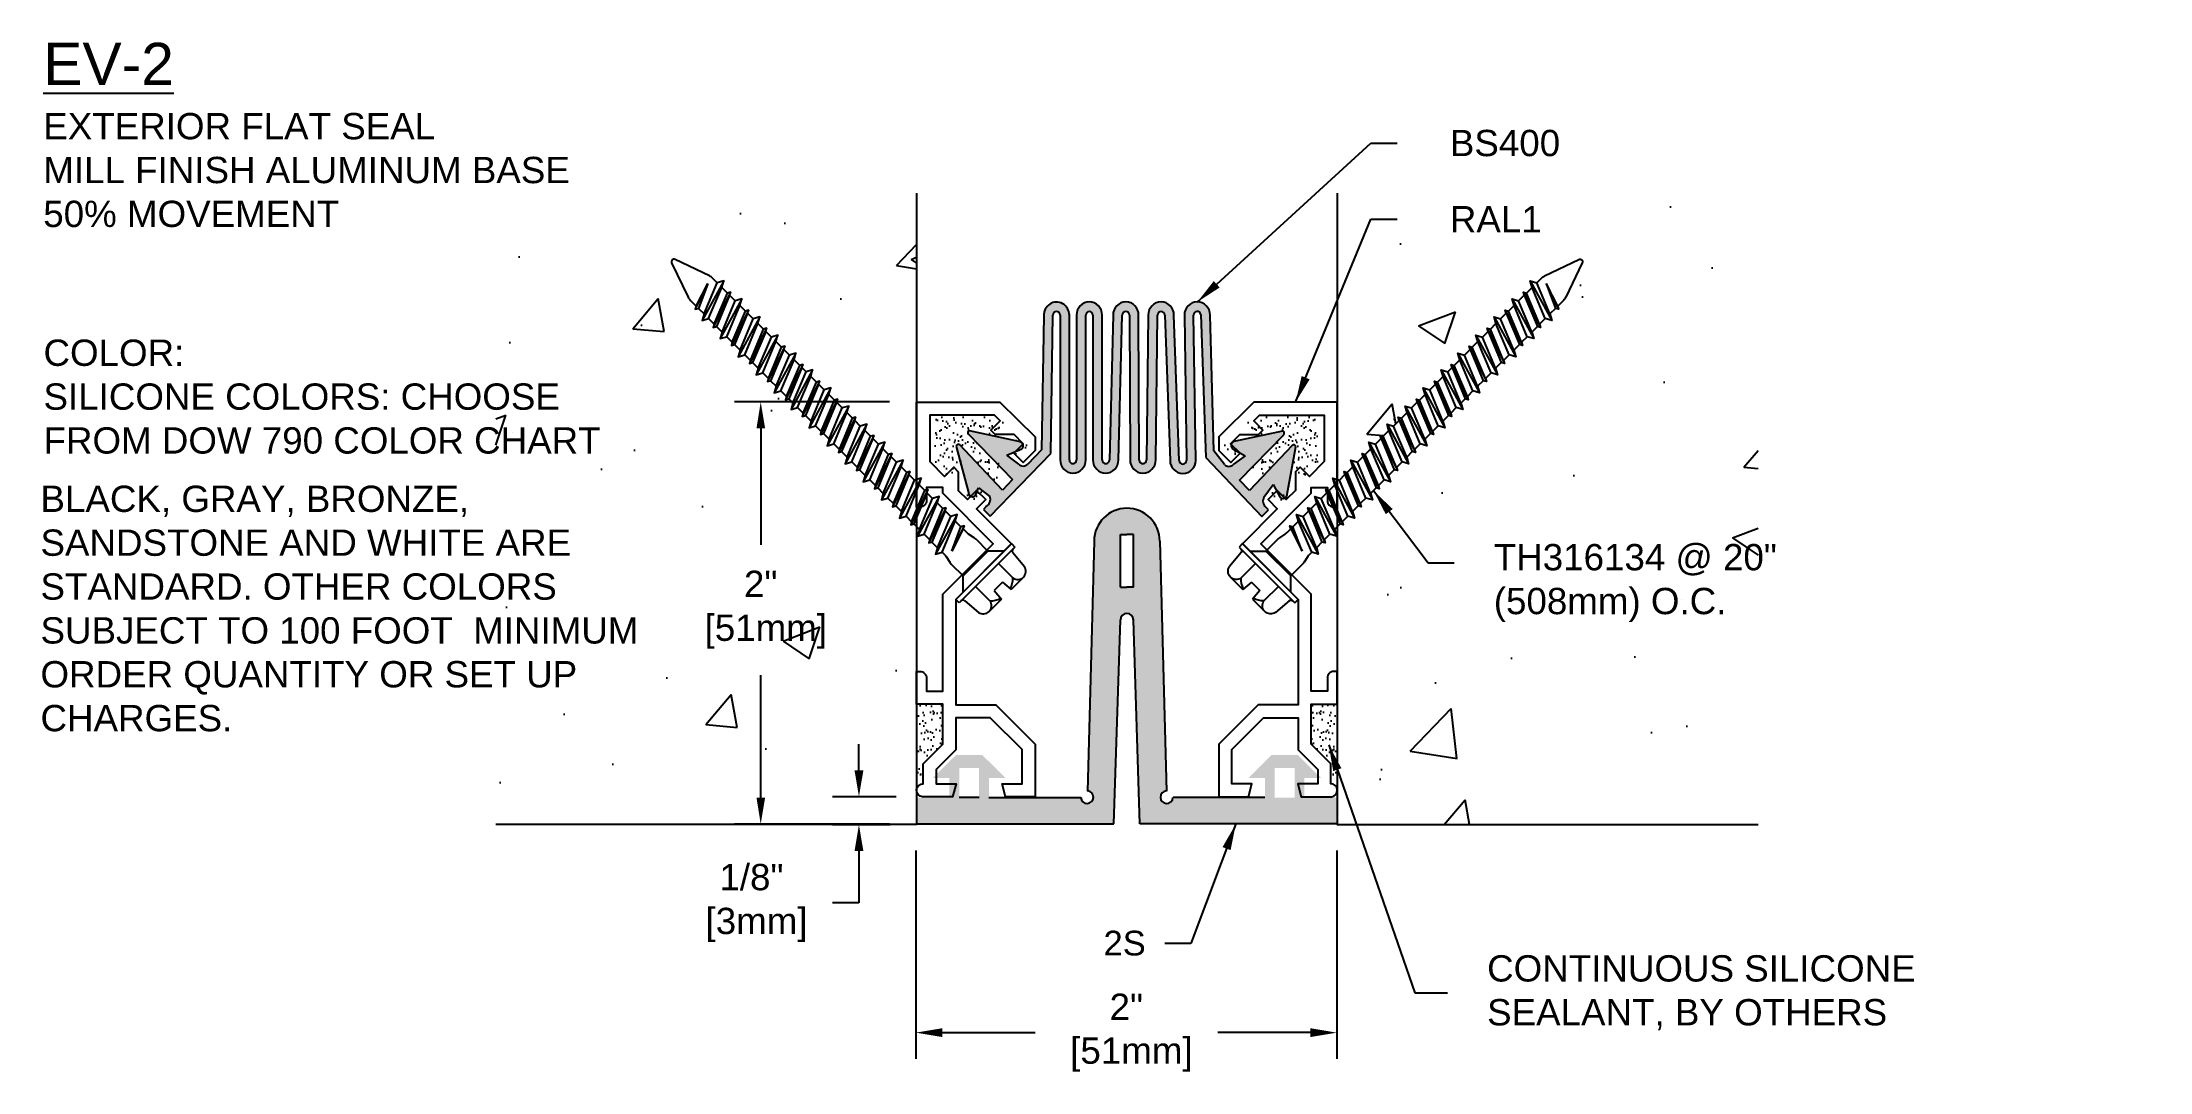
# Model space of a CAD drawing. Header units: inches. Extents: x -1.2 to 8.8, y -1.3 to 3.6.
import ezdxf

# ---------------------------------------------------------------- set-up
doc = ezdxf.new("R2010")
doc.units = ezdxf.units.IN
doc.header["$MEASUREMENT"] = 0
for name, color, linetype in [('Anchors', 4, 'Continuous'), ('Conditions', 1, 'Continuous'), ('Dimensions', 3, 'Continuous'), ('Fillers', 2, 'Continuous'), ('Metals', 7, 'Continuous'), ('TEXT', 2, 'Continuous')]:
    doc.layers.add(name, color=color, linetype=linetype)
doc.styles.add('ARIAL', font='arial.ttf')
doc.styles.get("Standard").update_dxf_attribs({"font": 'arial.ttf'})
doc.dimstyles.new('Arial', dxfattribs={"dimtxt": 0.125, "dimasz": 0.125, "dimexe": 0.125, "dimexo": 0.125, "dimgap": 0.125, "dimtad": 0, "dimtih": 1, "dimtoh": 1, "dimdec": 4, "dimzin": 3, "dimdsep": 46, "dimlunit": 4, "dimtxsty": 'ARIAL', "dimcen": 0.125, "dimadec": 0, "dimazin": 0, "dimtfac": 1, "dimtdec": 4, "dimtofl": 0, "dimtmove": 0, "dimatfit": 3, "dimfxl": 0, "dimfrac": 2, "dimtolj": 1, "dimtzin": 0, "dimarcsym": 0})

# ---------------------------------------------------------------- blocks, each defined once
blk = doc.blocks.new('A$CB0F2')
blk.add_lwpolyline([(0.029, 0.002, -0.958439), (0.032, 0.064), (0.032, 0.158), (0.125, 0.251), (0.125, 0.442), (0.001, 0.442), (0.001, 0.597), (0.017, 0.597, -0.414214), (0.048, 0.566), (0.048, 0.504), (0.125, 0.504), (0.125, 0.965), (0.364, 1.204), (0.125, 1.444), (0.125, 1.471), (0.048, 1.471), (0.048, 1.409, -0.414214), (0.017, 1.378), (0.001, 1.378), (0.001, 1.877), (0.397, 1.877), (0.564, 1.711), (0.564, 1.647), (0.507, 1.59), (0.463, 1.634), (0.508, 1.679), (0.464, 1.723), (0.375, 1.722), (0.354, 1.744), (0.398, 1.788), (0.371, 1.815), (0.063, 1.815), (0.063, 1.594), (0.133, 1.523), (0.177, 1.567), (0.199, 1.545), (0.199, 1.457), (0.243, 1.414), (0.286, 1.457), (0.33, 1.414), (0.286, 1.37), (0.452, 1.204), (0.187, 0.939), (0.187, 0.439), (0.377, 0.439), (0.564, 0.252), (0.564, 0.002), (0.423, 0.002), (0.407, 0.064), (0.502, 0.064), (0.502, 0.226), (0.351, 0.377), (0.187, 0.377), (0.187, 0.225), (0.094, 0.132), (0.094, 0.064), (0.189, 0.064), (0.172, 0.002), (0.029, 0.002)], format="xyb")
blk = doc.blocks.new('ral1')
blk.add_blockref('A$CB0F2', (-0.029, -0.002))
blk = doc.blocks.new('*D7')
at = {"layer": 'Defpoints', "color": 0}
for p in [(2.974, -0.104), (4.974, -0.104), (2.974, -1.095)]:
    blk.add_point(p, dxfattribs=at)
at = {"layer": 'Dimensions', "color": 0, "lineweight": -2}
for p, q in [((2.974, -0.229), (2.974, -1.22)), ((4.974, -0.229), (4.974, -1.22)), ((3.099, -1.095), (3.54, -1.095)), ((4.849, -1.095), (4.409, -1.095))]:
    blk.add_line(p, q, dxfattribs=at)
at = {"layer": 'Dimensions', "color": 0}
for points in [[(3.099, -1.074), (3.099, -1.116), (2.974, -1.095)], [(4.849, -1.074), (4.849, -1.116), (4.974, -1.095)]]:
    blk.add_solid(points, dxfattribs=at)
at = {"layer": 'Dimensions', "color": 0, "insert": (3.974, -1.095), "char_height": 0.125, "attachment_point": 5, "style": 'ARIAL'}
blk.add_mtext('\\A1;2"\\P [51mm]', dxfattribs=at)
blk = doc.blocks.new('*D8')
at = {"layer": 'Defpoints', "color": 0}
for p in [(2.974, 1.901), (2.236, -0.104), (2.974, -0.104)]:
    blk.add_point(p, dxfattribs=at)
at = {"layer": 'Dimensions', "color": 0, "lineweight": -2}
for p, q in [((2.849, 1.901), (2.111, 1.901)), ((2.236, 1.776), (2.236, 1.223)), ((2.236, 0.021), (2.236, 0.604)), ((2.849, -0.104), (2.111, -0.104))]:
    blk.add_line(p, q, dxfattribs=at)
at = {"layer": 'Dimensions', "color": 0}
for points in [[(2.216, 1.776), (2.257, 1.776), (2.236, 1.901)], [(2.216, 0.021), (2.257, 0.021), (2.236, -0.104)]]:
    blk.add_solid(points, dxfattribs=at)
at = {"layer": 'Dimensions', "color": 0, "insert": (2.236, 0.914), "char_height": 0.125, "attachment_point": 5, "style": 'ARIAL'}
blk.add_mtext('\\A1;2"\\P [51mm]', dxfattribs=at)
blk = doc.blocks.new('*D9')
at = {"layer": 'Defpoints', "color": 0}
for p in [(3.005, 0.026), (2.703, -0.107), (2.977, -0.107)]:
    blk.add_point(p, dxfattribs=at)
at = {"layer": 'Dimensions', "color": 0, "lineweight": -2}
for p, q in [((2.703, 0.151), (2.703, 0.276)), ((2.88, 0.026), (2.578, 0.026)), ((2.852, -0.107), (2.578, -0.107)), ((2.703, -0.232), (2.703, -0.479)), ((2.703, -0.479), (2.578, -0.479))]:
    blk.add_line(p, q, dxfattribs=at)
at = {"layer": 'Dimensions', "color": 0}
for points in [[(2.682, 0.151), (2.724, 0.151), (2.703, 0.026)], [(2.682, -0.232), (2.724, -0.232), (2.703, -0.107)]]:
    blk.add_solid(points, dxfattribs=at)
at = {"layer": 'Dimensions', "color": 0, "insert": (2.192, -0.479), "char_height": 0.125, "attachment_point": 5, "style": 'ARIAL'}
blk.add_mtext('\\A1;1/8"\\P [3mm]', dxfattribs=at)
blk = doc.blocks.new('ISS2')
h = blk.add_hatch(color=256)
h.paths.add_polyline_path([(0, 0), (0, 0.125), (0.156, 0.125), (0.156, 0.219), (0.078, 0.219), (0.188, 0.328), (0.312, 0.328), (0.422, 0.219), (0.344, 0.219), (0.344, 0.125), (0.781, 0.125, 2.243615), (0.812, 0.156), (0.844, 1.344, -0.414214), (1, 1.5, -0.414214), (1.156, 1.344), (1.188, 0.156, 2.243615), (1.219, 0.125), (1.656, 0.125), (1.656, 0.219), (1.578, 0.219), (1.688, 0.328), (1.812, 0.328), (1.922, 0.219), (1.844, 0.219), (1.844, 0.125), (2, 0.125), (2, 0), (1.062, 0), (1.031, 0.969, 0.414214), (1, 1, 0.414214), (0.969, 0.969), (0.938, 0)])
h.paths.add_polyline_path([(0.297, 0.125), (0.297, 0.266), (0.203, 0.266), (0.203, 0.125)], flags=17)
h.paths.add_polyline_path([(1.703, 0.125), (1.797, 0.125), (1.797, 0.266), (1.703, 0.266)], flags=17)
h.paths.add_polyline_path([(0.969, 1.125), (1, 1.125), (1.031, 1.125), (1.031, 1.375), (1, 1.375), (0.969, 1.375)], flags=16)
for p, q in [((0.844, 1.344), (0.812, 0.156)), ((0.969, 1.125), (0.969, 1.375)), ((0.969, 1.375), (1, 1.375)), ((1.031, 1.375), (1, 1.375)), ((1.031, 1.125), (1.031, 1.375)), ((1.156, 1.344), (1.188, 0.156)), ((0.969, 1.125), (1, 1.125)), ((1.031, 1.125), (1, 1.125)), ((0.938, 0), (0.969, 0.969)), ((1.062, 0), (1.031, 0.969)), ((0.297, 0.125), (0.203, 0.125)), ((0.344, 0.125), (0.781, 0.125)), ((1.656, 0.125), (1.219, 0.125)), ((0, 0), (0.938, 0)), ((2, 0), (1.062, 0))]:
    blk.add_line(p, q)
for centre, radius, start, end in [((1, 1.344), 0.156, 90, 180), ((1, 1.344), 0.156, 0, 90), ((1, 0.969), 0.0312, 90, 180), ((1, 0.969), 0.0312, 0, 90), ((0.811, 0.127), 0.0297, 183.0459, 86.9541), ((1.189, 0.127), 0.0297, 93.0459, 356.9541)]:
    blk.add_arc(centre, radius, start, end)
blk = doc.blocks.new('bs400')
at = {"layer": 'Fillers'}
blk.add_hatch(color=256, dxfattribs=at).paths.add_polyline_path([(4.757, 6.271, -1), (4.792, 6.271), (4.819, 5.576, 0.963098), (4.943, 5.581), (4.933, 6.27, -0.930678), (4.968, 6.274), (4.993, 5.595), (5.266, 5.314), (5.298, 5.346), (5.285, 5.359, -0.379282), (5.276, 5.406), (5.321, 5.466), (5.355, 5.405, 0.684825), (5.389, 5.421), (5.431, 5.645, 0.67662), (5.414, 5.652), (5.206, 5.438), (5.157, 5.487), (5.372, 5.703, 0.637589), (5.366, 5.72), (5.137, 5.672, 0.699658), (5.121, 5.638), (5.184, 5.603), (5.126, 5.561, -0.414214), (5.083, 5.561), (5.032, 5.626), (5.013, 6.274, 0.971789), (4.888, 6.271), (4.898, 5.581, -1.014531), (4.863, 5.581), (4.837, 6.275, 0.949413), (4.712, 6.272), (4.703, 5.583, -1), (4.668, 5.583), (4.665, 6.271, 0.970396), (4.54, 6.274), (4.522, 5.583, -1), (4.487, 5.583), (4.487, 6.271, 1), (4.362, 6.271), (4.362, 5.583, -1), (4.327, 5.583), (4.327, 6.271, 1.025803), (4.203, 6.267), (4.192, 5.631), (4.124, 5.563, -0.414214), (4.08, 5.563), (4.023, 5.606), (4.096, 5.636, 0.699658), (4.08, 5.67), (3.841, 5.722, 0.637589), (3.835, 5.705), (4.05, 5.49), (4.001, 5.44), (3.793, 5.654, 0.67662), (3.776, 5.647), (3.835, 5.429, 0.684825), (3.869, 5.414), (3.884, 5.451), (3.94, 5.41, -0.350604), (3.922, 5.362), (3.909, 5.348), (3.941, 5.316), (4.237, 5.613), (4.247, 6.271, -1), (4.282, 6.271), (4.282, 5.583, 1), (4.407, 5.583), (4.407, 6.271, -1), (4.442, 6.271), (4.442, 5.583, 0.973544), (4.567, 5.58), (4.585, 6.271, -1), (4.62, 6.271), (4.623, 5.583, 0.982617), (4.748, 5.581)])
blk.add_lwpolyline([(4.362, 5.583, -1), (4.327, 5.583), (4.327, 6.271, 1.03026), (4.203, 6.267), (4.192, 5.631), (4.124, 5.563, -0.414214), (4.08, 5.563), (4.023, 5.606), (4.096, 5.636, 0.699658), (4.08, 5.67), (3.841, 5.722, 0.637589), (3.835, 5.705), (4.05, 5.49), (4.001, 5.44), (3.793, 5.654, 0.67662), (3.776, 5.647), (3.835, 5.429, 0.684825), (3.869, 5.414), (3.884, 5.451), (3.94, 5.41, -0.350604), (3.922, 5.362), (3.909, 5.348), (3.941, 5.316), (4.237, 5.613), (4.247, 6.271, -1), (4.282, 6.271), (4.282, 5.583, 1), (4.407, 5.583), (4.407, 6.271, -1), (4.442, 6.271), (4.442, 5.583, 1), (4.567, 5.583), (4.585, 6.271, -1), (4.62, 6.271), (4.623, 5.583, 1), (4.748, 5.583), (4.757, 6.271, -1), (4.792, 6.271), (4.818, 5.581, 1), (4.943, 5.581), (4.933, 6.271, -0.91191), (4.968, 6.274), (4.993, 5.595), (5.266, 5.314), (5.298, 5.346), (5.285, 5.359, -0.379282), (5.276, 5.406), (5.321, 5.466), (5.355, 5.405, 0.684825), (5.389, 5.421), (5.431, 5.645, 0.67662), (5.414, 5.652), (5.206, 5.438), (5.157, 5.487), (5.372, 5.703, 0.637589), (5.366, 5.72), (5.137, 5.672, 0.699658), (5.121, 5.638), (5.184, 5.603), (5.126, 5.561, -0.414214), (5.083, 5.561), (5.032, 5.626), (5.013, 6.271, 1), (4.888, 6.271), (4.898, 5.581, -1), (4.863, 5.581), (4.837, 6.271, 1), (4.712, 6.271), (4.703, 5.583, -1), (4.668, 5.583), (4.665, 6.271, 1), (4.54, 6.271), (4.522, 5.583, -1), (4.487, 5.583), (4.487, 6.271, 1), (4.362, 6.271)], format="xyb", close=True, dxfattribs=at)
blk = doc.blocks.new('Th316134')
for p, q in [((-0.1352, 0.029), (-0.129, 0.1001)), ((-0.0967, 0.1275), (-0.0272, 0.1275)), ((-0.0645, 0.0188), (-0.0645, 0.1001)), ((-0.0232, 0.0825), (-0.0272, 0.1275)), ((0.0233, 0.0825), (0.0272, 0.1275)), ((0.0272, 0.1275), (0.0967, 0.1275)), ((0.0645, 0.0188), (0.0645, 0.1001)), ((0.1352, 0.029), (0.129, 0.1001)), ((-0.1568, 0.0188), (0.1568, 0.0188)), ((-0.1568, 0), (-0.1568, 0.0188)), ((-0.1568, 0), (0.1568, 0)), ((-0.1148, 0), (-0.0697, -0.045)), ((-0.0232, 0.0825), (0.0233, 0.0825)), ((0.1148, 0), (0.0698, -0.045)), ((0.1568, 0.0188), (0.1568, 0)), ((-0.0737, -0.1836), (0.0321, -0.1471)), ((0.0321, -0.1471), (-0.0623, -0.1898)), ((-0.0623, -0.1774), (0.0321, -0.1471)), ((-0.0862, -0.2344), (0.0863, -0.1836)), ((-0.0737, -0.2852), (0.0737, -0.2344)), ((0.0623, -0.1707), (-0.0623, -0.2215)), ((0.0623, -0.1965), (-0.0623, -0.2473)), ((-0.0623, -0.279), (0.0623, -0.2282)), ((0.0623, -0.2405), (-0.0623, -0.2913)), ((-0.0862, -0.3359), (0.0863, -0.2852)), ((0.0623, -0.2722), (-0.0623, -0.323)), ((0.0623, -0.2981), (-0.0623, -0.3489)), ((-0.0623, -0.3806), (0.0623, -0.3298)), ((-0.0862, -0.4375), (0.0863, -0.3867)), ((-0.0737, -0.3867), (0.0737, -0.3359)), ((0.0623, -0.3421), (-0.0623, -0.3929)), ((0.0623, -0.3738), (-0.0623, -0.4246)), ((0.0623, -0.3996), (-0.0623, -0.4504)), ((-0.0862, -0.5391), (0.0863, -0.4883)), ((-0.0737, -0.4883), (0.0737, -0.4375)), ((-0.0623, -0.4821), (0.0623, -0.4313)), ((0.0623, -0.4437), (-0.0623, -0.4944)), ((0.0623, -0.4754), (-0.0623, -0.5261)), ((0.0623, -0.5012), (-0.0623, -0.552)), ((-0.0737, -0.5898), (0.0737, -0.5391)), ((-0.0623, -0.5837), (0.0623, -0.5329)), ((0.0623, -0.5452), (-0.0623, -0.596)), ((0.0623, -0.5769), (-0.0623, -0.6277)), ((-0.0862, -0.6406), (0.0863, -0.5898)), ((-0.0737, -0.6914), (0.0737, -0.6406)), ((0.0623, -0.6028), (-0.0623, -0.6535)), ((-0.0623, -0.6852), (0.0623, -0.6345)), ((0.0623, -0.6468), (-0.0623, -0.6976)), ((-0.0862, -0.7422), (0.0863, -0.6914)), ((-0.0737, -0.793), (0.0737, -0.7422)), ((0.0623, -0.6785), (-0.0623, -0.7293)), ((0.0623, -0.7043), (-0.0623, -0.7551)), ((-0.0623, -0.7868), (0.0623, -0.736)), ((0.0623, -0.7484), (-0.0623, -0.7991)), ((-0.0862, -0.8437), (0.0863, -0.793)), ((0.0623, -0.78), (-0.0623, -0.8308)), ((0.0623, -0.8059), (-0.0623, -0.8567)), ((-0.0623, -0.8884), (0.0623, -0.8376)), ((-0.0862, -0.9453), (0.0863, -0.8945)), ((-0.0737, -0.8945), (0.0737, -0.8437)), ((0.0623, -0.8499), (-0.0623, -0.9007)), ((0.0623, -0.8816), (-0.0623, -0.9324)), ((0.0623, -0.9075), (-0.0623, -0.9582)), ((-0.0862, -1.0469), (0.0863, -0.9961)), ((-0.0737, -0.9961), (0.0737, -0.9453)), ((-0.0623, -0.9899), (0.0623, -0.9391)), ((0.0623, -0.9515), (-0.0623, -1.0023)), ((0.0623, -0.9832), (-0.0623, -1.034)), ((-0.0737, -1.0898), (0.0737, -1.0391)), ((0.0623, -1.009), (-0.0623, -1.0598)), ((-0.0623, -1.0837), (0.0623, -1.0329)), ((0.0623, -1.0452), (-0.0623, -1.096)), ((0.0623, -1.0769), (-0.0623, -1.1277)), ((-0.0862, -1.1406), (0.0863, -1.0898)), ((-0.0737, -1.1914), (0.0737, -1.1406)), ((0.0623, -1.1028), (-0.0623, -1.1535)), ((-0.0623, -1.1852), (0.0623, -1.1345)), ((0.0623, -1.1468), (-0.0623, -1.1976)), ((-0.0862, -1.2422), (0.0863, -1.1914)), ((-0.0737, -1.293), (0.0737, -1.2422)), ((0.0623, -1.1785), (-0.0623, -1.2293)), ((0.0623, -1.2043), (-0.0623, -1.2551)), ((-0.0623, -1.2868), (0.0623, -1.236)), ((0.0623, -1.2484), (-0.0623, -1.2991)), ((-0.0862, -1.3437), (0.0863, -1.293)), ((0.0623, -1.28), (-0.0623, -1.3308)), ((0.0623, -1.3059), (-0.0623, -1.3567)), ((-0.0623, -1.3884), (0.0623, -1.3376)), ((-0.0862, -1.4453), (0.0863, -1.3945)), ((-0.0737, -1.3945), (0.0737, -1.3437)), ((0.0623, -1.3499), (-0.0623, -1.4007)), ((0.0623, -1.3816), (-0.0623, -1.4324)), ((0.0623, -1.4075), (-0.0623, -1.4582)), ((-0.0862, -1.5469), (0.0863, -1.4961)), ((-0.0737, -1.4961), (0.0737, -1.4453)), ((-0.0623, -1.4899), (0.0623, -1.4391)), ((0.0623, -1.4515), (-0.0623, -1.5023)), ((0.0623, -1.4832), (-0.0623, -1.534)), ((0.0623, -1.509), (-0.0623, -1.5598)), ((-0.0335, -1.5838), (0.0623, -1.5407)), ((-0.0335, -1.5838), (0.0737, -1.5469)), ((0.0623, -1.553), (-0.0335, -1.5838))]:
    blk.add_line(p, q)
blk.add_lwpolyline([(0.0698, -0.045), (-0.0697, -0.045), (-0.0697, -0.1121, 0.052126), (-0.0687, -0.1217), (-0.0633, -0.1477, -0.052126), (-0.0623, -0.1573), (-0.0623, -0.1774), (-0.0737, -0.1836), (-0.0623, -0.1898), (-0.0623, -0.2215), (-0.0862, -0.2344), (-0.0623, -0.2473), (-0.0623, -0.279), (-0.0737, -0.2852), (-0.0623, -0.2913), (-0.0623, -0.323), (-0.0862, -0.3359), (-0.0623, -0.3489), (-0.0623, -0.3806), (-0.0737, -0.3867), (-0.0623, -0.3929), (-0.0623, -0.4246), (-0.0862, -0.4375), (-0.0623, -0.4504), (-0.0623, -0.4821), (-0.0737, -0.4883), (-0.0623, -0.4944), (-0.0623, -0.5261), (-0.0862, -0.5391), (-0.0623, -0.552), (-0.0623, -0.5837), (-0.0737, -0.5898), (-0.0623, -0.596), (-0.0623, -0.6277), (-0.0862, -0.6406), (-0.0623, -0.6535), (-0.0623, -0.6852), (-0.0737, -0.6914), (-0.0623, -0.6976), (-0.0623, -0.7293), (-0.0862, -0.7422), (-0.0623, -0.7551), (-0.0623, -0.7868), (-0.0737, -0.793), (-0.0623, -0.7991), (-0.0623, -0.8308), (-0.0862, -0.8437), (-0.0623, -0.8567), (-0.0623, -0.8884), (-0.0737, -0.8945), (-0.0623, -0.9007), (-0.0623, -0.9324), (-0.0862, -0.9453), (-0.0623, -0.9582), (-0.0623, -0.9899), (-0.0737, -0.9961), (-0.0623, -1.0023), (-0.0623, -1.034), (-0.0862, -1.0469), (-0.0623, -1.0598), (-0.0623, -1.0837), (-0.0737, -1.0898), (-0.0623, -1.096), (-0.0623, -1.1277), (-0.0862, -1.1406), (-0.0623, -1.1535), (-0.0623, -1.1852), (-0.0737, -1.1914), (-0.0623, -1.1976), (-0.0623, -1.2293), (-0.0862, -1.2422), (-0.0623, -1.2551), (-0.0623, -1.2868), (-0.0737, -1.293), (-0.0623, -1.2991), (-0.0623, -1.3308), (-0.0862, -1.3437), (-0.0623, -1.3567), (-0.0623, -1.3884), (-0.0737, -1.3945), (-0.0623, -1.4007), (-0.0623, -1.4324), (-0.0862, -1.4453), (-0.0623, -1.4582), (-0.0623, -1.4899), (-0.0737, -1.4961), (-0.0623, -1.5023), (-0.0623, -1.534), (-0.0862, -1.5469), (-0.0623, -1.5598), (-0.0623, -1.5857, 0.084437), (-0.0596, -1.601), (-0.0096, -1.7438, 0.648167), (0.0096, -1.7438), (0.0596, -1.601, 0.084437), (0.0623, -1.5857), (0.0623, -1.553), (0.0737, -1.5469), (0.0623, -1.5407), (0.0623, -1.509), (0.0863, -1.4961), (0.0623, -1.4832), (0.0623, -1.4515), (0.0737, -1.4453), (0.0623, -1.4391), (0.0623, -1.4075), (0.0863, -1.3945), (0.0623, -1.3816), (0.0623, -1.3499), (0.0737, -1.3437), (0.0623, -1.3376), (0.0623, -1.3059), (0.0863, -1.293), (0.0623, -1.28), (0.0623, -1.2484), (0.0737, -1.2422), (0.0623, -1.236), (0.0623, -1.2043), (0.0863, -1.1914), (0.0623, -1.1785), (0.0623, -1.1468), (0.0737, -1.1406), (0.0623, -1.1345), (0.0623, -1.1028), (0.0863, -1.0898), (0.0623, -1.0769), (0.0623, -1.0452), (0.0737, -1.0391), (0.0623, -1.0329), (0.0623, -1.009), (0.0863, -0.9961), (0.0623, -0.9832), (0.0623, -0.9515), (0.0737, -0.9453), (0.0623, -0.9391), (0.0623, -0.9075), (0.0863, -0.8945), (0.0623, -0.8816), (0.0623, -0.8499), (0.0737, -0.8437), (0.0623, -0.8376), (0.0623, -0.8059), (0.0863, -0.793), (0.0623, -0.78), (0.0623, -0.7484), (0.0737, -0.7422), (0.0623, -0.736), (0.0623, -0.7043), (0.0863, -0.6914), (0.0623, -0.6785), (0.0623, -0.6468), (0.0737, -0.6406), (0.0623, -0.6345), (0.0623, -0.6028), (0.0863, -0.5898), (0.0623, -0.5769), (0.0623, -0.5452), (0.0737, -0.5391), (0.0623, -0.5329), (0.0623, -0.5012), (0.0863, -0.4883), (0.0623, -0.4754), (0.0623, -0.4437), (0.0737, -0.4375), (0.0623, -0.4313), (0.0623, -0.3996), (0.0863, -0.3867), (0.0623, -0.3738), (0.0623, -0.3421), (0.0737, -0.3359), (0.0623, -0.3298), (0.0623, -0.2981), (0.0863, -0.2852), (0.0623, -0.2722), (0.0623, -0.2405), (0.0737, -0.2344), (0.0623, -0.2282), (0.0623, -0.1965), (0.0863, -0.1836), (0.0623, -0.1707), (0.0623, -0.1573, -0.052126), (0.0633, -0.1477), (0.0687, -0.1217, 0.052126), (0.0698, -0.1121)], format="xyb", close=True)
for centre, radius, start, end in [((-0.0967, 0.0948), 0.0327, 9.28497, 170.71503), ((0, 0.0379), 0.0896, 107.42152, 136.04074), ((0, 0.0379), 0.0896, 43.95926, 72.57848), ((0.0967, 0.0948), 0.0327, 9.28497, 170.71503), ((-0.1464, 0.03), 0.0112, 270, 355), ((0.1464, 0.03), 0.0112, 185, 270)]:
    blk.add_arc(centre, radius, start, end)

msp = doc.modelspace()

# ---------------------------------------------------------------- hatches: boundary and pattern name
at = {"layer": 'Conditions'}
h = msp.add_hatch(dxfattribs=at)
h.set_pattern_fill('AR-CONC', color=256, scale=0.25, style=0)
h.set_pattern_definition([(50, (0.8743, -3.2369), (1.79315, -0.15688), [0.1875, -2.0625]), (355, (0.8743, -3.237), (-0.3469, 1.8805), [0.15, -1.65]), (100.45, (1.0237, -3.25), (1.44627, 1.7236), [0.15935, -1.75286]), (46.184, (0.8743, -2.737), (2.6681, -0.4138), [0.28125, -3.09375]), (96.636, (1.0966, -2.7714), (2.3367, 2.4353), [0.239, -2.6293]), (351.184, (0.8743, -2.737), (2.3367, 2.4353), [0.225, -2.475]), (21, (1.1243, -2.8619), (1.49227, -1.00655), [0.1875, -2.0625]), (326, (1.1243, -2.862), (0.6083, 1.8129), [0.15, -1.65]), (71.45, (1.2486, -2.9458), (2.10056, 0.80633), [0.15935, -1.75286]), (37.5, (0.87426, -3.2369), (0.0304, 0.832235), [0, -1.63, 0, -1.675, 0, -1.65625]), (7.5, (0.8743, -3.2369), (0.65767, 0.98603), [0, -0.955, 0, -1.5925, 0, -0.63125]), (327.5, (0.31676, -3.2369), (1.334556, -0.05639), [0, -0.625, 0, -1.95, 0, -2.5875]), (317.5, (0.0668, -3.2369), (1.45797, 0.25026), [0, -0.8125, 0, -1.295, 0, -1.8375])])
h.paths.add_polyline_path([(2.97702, 1.30859), (2.96396, 1.32165), (2.94907, 1.31719), (2.95353, 1.33208), (2.92673, 1.35889), (2.8955, 1.34952), (2.90486, 1.38075), (2.87806, 1.40756), (2.86316, 1.40309), (2.86763, 1.41798), (2.84082, 1.44479), (2.80959, 1.43542), (2.81896, 1.46666), (2.79215, 1.49346), (2.77726, 1.489), (2.78173, 1.50389), (2.75492, 1.5307), (2.72369, 1.52133), (2.73306, 1.55256), (2.70625, 1.57937), (2.69136, 1.5749), (2.69582, 1.58979), (2.66902, 1.6166), (2.63778, 1.60723), (2.64715, 1.63846), (2.62035, 1.66527), (2.60545, 1.6608), (2.60992, 1.6757), (2.58311, 1.7025), (2.55188, 1.69313), (2.56125, 1.72437), (2.53444, 1.75117), (2.51955, 1.74671), (2.52402, 1.7616), (2.49721, 1.78841), (2.46598, 1.77904), (2.47534, 1.81027), (2.44854, 1.83708), (2.43364, 1.83261), (2.43811, 1.8475), (2.41131, 1.87431), (2.38007, 1.86494), (2.38944, 1.89617), (2.36924, 1.91637), (2.35435, 1.91191), (2.35882, 1.9268), (2.33201, 1.95361), (2.30078, 1.94424), (2.31014, 1.97547), (2.28334, 2.00228), (2.26845, 1.99781), (2.27291, 2.0127), (2.24611, 2.03951), (2.21487, 2.03014), (2.22424, 2.06137), (2.19743, 2.08818), (2.18254, 2.08371), (2.18701, 2.09861), (2.1602, 2.12541), (2.12897, 2.11605), (2.13834, 2.14728), (2.11153, 2.17408), (2.09664, 2.16962), (2.1011, 2.18451), (2.0743, 2.21132), (2.04307, 2.20195), (2.05243, 2.23318), (2.02563, 2.25999), (2.01073, 2.25552), (2.0152, 2.27041), (1.98839, 2.29722), (1.95716, 2.28785), (1.96653, 2.31909), (1.93972, 2.34589), (1.92483, 2.34142), (1.9293, 2.35632), (1.9017, 2.38391, -0.08443704), (1.89091, 2.39913), (1.8134, 2.56022, -0.77412328), (1.8307, 2.57752), (1.99179, 2.50001, -0.08443704), (2.00701, 2.48922), (2.02888, 2.46734), (2.06011, 2.47671), (2.05075, 2.44548), (2.07755, 2.41867), (2.09245, 2.42314), (2.08798, 2.40824), (2.11479, 2.38144), (2.14602, 2.39081), (2.13665, 2.35957), (2.16346, 2.33277), (2.17835, 2.33723), (2.17388, 2.32234), (2.20069, 2.29553), (2.23192, 2.3049), (2.22255, 2.27367), (2.24936, 2.24686), (2.26425, 2.25133), (2.25979, 2.23644), (2.28659, 2.20963), (2.31783, 2.219), (2.30846, 2.18777), (2.33527, 2.16096), (2.35016, 2.16543), (2.34569, 2.15053), (2.3725, 2.12373), (2.40373, 2.13309), (2.39436, 2.10186), (2.42117, 2.07506), (2.43606, 2.07952), (2.4316, 2.06463), (2.45179, 2.04443), (2.48303, 2.0538), (2.47366, 2.02257), (2.50046, 1.99576), (2.51536, 2.00023), (2.51089, 1.98533), (2.5377, 1.95853), (2.56893, 1.96789), (2.55956, 1.93666), (2.58637, 1.90986), (2.60126, 1.91432), (2.59679, 1.89943), (2.6236, 1.87262), (2.65483, 1.88199), (2.64547, 1.85076), (2.67227, 1.82395), (2.68717, 1.82842), (2.6827, 1.81353), (2.7095, 1.78672), (2.74074, 1.79609), (2.73137, 1.76486), (2.75818, 1.73805), (2.77307, 1.74252), (2.7686, 1.72762), (2.79541, 1.70082), (2.82664, 1.71018), (2.81727, 1.67895), (2.84408, 1.65215), (2.85897, 1.65661), (2.85451, 1.64172), (2.88131, 1.61491), (2.91254, 1.62428), (2.90318, 1.59305), (2.92998, 1.56624), (2.94488, 1.57071), (2.94041, 1.55582), (2.96722, 1.52901), (2.97696, 1.53193), (2.97696, 1.90079), (2.97702, 1.90079), (2.97702, 2.89341), (0.97702, 2.89341), (0.97702, -0.10659), (2.97702, -0.10659), (2.97702, 0.05483, -0.03167313), (2.97702, 0.05876), (2.97702, 0.46579), (2.97696, 0.46579), (2.97696, 0.62079), (2.97702, 0.62079)])
h = msp.add_hatch(dxfattribs=at)
h.set_pattern_fill('AR-CONC', color=256, scale=0.25, style=0)
h.set_pattern_definition([(50, (28.6559, -20.6641), (1.79315, -0.15688), [0.1875, -2.0625]), (355, (28.656, -20.6641), (-0.34688, 1.88048), [0.15, -1.65]), (100.4514, (28.8053, -20.6772), (1.44627, 1.7236), [0.15935, -1.752855]), (46.184, (28.656, -20.164), (2.6681, -0.4138), [0.28125, -3.09375]), (96.636, (28.8783, -20.1986), (2.33665, 2.4353), [0.23903, -2.62928]), (351.184, (28.656, -20.164), (2.33665, 2.4353), [0.225, -2.475]), (21, (28.9059, -20.2891), (1.49227, -1.00655), [0.1875, -2.0625]), (326, (28.906, -20.2891), (0.60829, 1.81288), [0.15, -1.65]), (71.4514, (29.0303, -20.373), (2.10056, 0.80633), [0.15935, -1.752855]), (37.5, (28.6559, -20.6641), (0.0304, 0.832235), [0, -1.63, 0, -1.675, 0, -1.65625]), (7.5, (28.6559, -20.6641), (0.657674, 0.98603), [0, -0.955, 0, -1.5925, 0, -0.63125]), (327.5, (28.0984, -20.6641), (1.334556, -0.056387), [0, -0.625, 0, -1.95, 0, -2.5875]), (317.5, (27.8484, -20.6641), (1.457965, 0.250262), [0, -0.8125, 0, -1.295, 0, -1.8375])])
h.paths.add_polyline_path([(6.9769, 2.89341), (4.9769, 2.89341), (4.9769, 1.90079), (4.97696, 1.90079), (4.97696, 1.53193), (4.9867, 1.52901), (5.01351, 1.55582), (5.00904, 1.57071), (5.02394, 1.56624), (5.05074, 1.59305), (5.04138, 1.62428), (5.07261, 1.61491), (5.09941, 1.64172), (5.09495, 1.65661), (5.10984, 1.65215), (5.13665, 1.67895), (5.12728, 1.71018), (5.15851, 1.70082), (5.18532, 1.72762), (5.18085, 1.74252), (5.19574, 1.73805), (5.22255, 1.76486), (5.21318, 1.79609), (5.24442, 1.78672), (5.27122, 1.81353), (5.26676, 1.82842), (5.28165, 1.82395), (5.30846, 1.85076), (5.29909, 1.88199), (5.33032, 1.87262), (5.35713, 1.89943), (5.35266, 1.91432), (5.36755, 1.90986), (5.39436, 1.93666), (5.38499, 1.96789), (5.41622, 1.95853), (5.44303, 1.98533), (5.43856, 2.00023), (5.45346, 1.99576), (5.48026, 2.02257), (5.4709, 2.0538), (5.50213, 2.04443), (5.52233, 2.06463), (5.51786, 2.07952), (5.53275, 2.07506), (5.55956, 2.10186), (5.55019, 2.13309), (5.58142, 2.12373), (5.60823, 2.15053), (5.60376, 2.16543), (5.61866, 2.16096), (5.64546, 2.18777), (5.63609, 2.219), (5.66733, 2.20963), (5.69413, 2.23644), (5.68967, 2.25133), (5.70456, 2.24686), (5.73137, 2.27367), (5.722, 2.3049), (5.75323, 2.29553), (5.78004, 2.32234), (5.77557, 2.33723), (5.79046, 2.33277), (5.81727, 2.35957), (5.8079, 2.39081), (5.83913, 2.38144), (5.86594, 2.40824), (5.86147, 2.42314), (5.87637, 2.41867), (5.90317, 2.44548), (5.89381, 2.47671), (5.92504, 2.46734), (5.94691, 2.48922, -0.08443704), (5.96213, 2.50001), (6.12322, 2.57752, -0.77412328), (6.14052, 2.56022), (6.06301, 2.39913, -0.08443704), (6.05222, 2.38391), (6.02462, 2.35632), (6.02909, 2.34142), (6.0142, 2.34589), (5.98739, 2.31909), (5.99676, 2.28785), (5.96553, 2.29722), (5.93872, 2.27041), (5.94319, 2.25552), (5.92829, 2.25999), (5.90149, 2.23318), (5.91085, 2.20195), (5.87962, 2.21132), (5.85282, 2.18451), (5.85728, 2.16962), (5.84239, 2.17408), (5.81558, 2.14728), (5.82495, 2.11605), (5.79372, 2.12541), (5.76691, 2.09861), (5.77138, 2.08371), (5.75649, 2.08818), (5.72968, 2.06137), (5.73905, 2.03014), (5.70782, 2.03951), (5.68101, 2.0127), (5.68548, 1.99781), (5.67058, 2.00228), (5.64378, 1.97547), (5.65314, 1.94424), (5.62191, 1.95361), (5.5951, 1.9268), (5.59957, 1.91191), (5.58468, 1.91637), (5.56448, 1.89617), (5.57385, 1.86494), (5.54262, 1.87431), (5.51581, 1.8475), (5.52028, 1.83261), (5.50538, 1.83708), (5.47858, 1.81027), (5.48794, 1.77904), (5.45671, 1.78841), (5.42991, 1.7616), (5.43437, 1.74671), (5.41948, 1.75117), (5.39267, 1.72437), (5.40204, 1.69313), (5.37081, 1.7025), (5.344, 1.6757), (5.34847, 1.6608), (5.33358, 1.66527), (5.30677, 1.63846), (5.31614, 1.60723), (5.2849, 1.6166), (5.2581, 1.58979), (5.26256, 1.5749), (5.24767, 1.57937), (5.22086, 1.55256), (5.23023, 1.52133), (5.199, 1.5307), (5.17219, 1.50389), (5.17666, 1.489), (5.16177, 1.49346), (5.13496, 1.46666), (5.14433, 1.43542), (5.1131, 1.44479), (5.08629, 1.41798), (5.09076, 1.40309), (5.07586, 1.40756), (5.04906, 1.38075), (5.05842, 1.34952), (5.02719, 1.35889), (5.00039, 1.33208), (5.00485, 1.31719), (4.98996, 1.32165), (4.9769, 1.30859), (4.9769, 0.62079), (4.97696, 0.62079), (4.97696, 0.46579), (4.9769, 0.46579), (4.9769, 0.05876, -0.03167313), (4.9769, 0.05483), (4.9769, -0.10659), (6.9769, -0.10659)])
h.paths.add_polyline_path([(6.49814, 2.23967), (8.83949, 2.23967), (8.83949, 1.6127), (6.49814, 1.6127)], flags=9)
h = msp.add_hatch(dxfattribs=at)
h.set_pattern_fill('AR-SAND', color=256, scale=0.0325, style=0)
h.set_pattern_definition([(142.5, (8.551123, -5.46991), (0.00204728, 0.06262177), [0, -0.0494, 0, -0.05525, 0, -0.0528125]), (172.5, (8.55112, -5.46991), (-0.05751774, 0.09171975), [0, -0.02665, 0, -0.044525, 0, -0.0170625]), (212.5, (8.5911, -5.46991), (-0.1012096, 0.00018392), [0, -0.01625, 0, -0.0585, 0, -0.076375]), (222.5, (8.5911, -5.46991), (-0.0976991, 0.02852446), [0, -0.008125, 0, -0.03835, 0, -0.043875])])
h.paths.add_polyline_path([(3.40054, 1.80314), (3.37377, 1.82991), (3.06511, 1.82991), (3.06511, 1.60824), (3.13537, 1.53798), (3.17921, 1.58182), (3.20113, 1.5599), (3.20113, 1.47222), (3.24498, 1.42838), (3.28882, 1.47222), (3.29621, 1.47961), (3.27728, 1.4933), (3.26216, 1.45633, -0.68482529), (3.22804, 1.47139), (3.16916, 1.68975, -0.68819716), (3.18645, 1.69682), (3.34735, 1.53076), (3.39611, 1.57951), (3.22772, 1.74789, -0.63758921), (3.23393, 1.76493), (3.47317, 1.71254, -0.6996577), (3.48902, 1.67848), (3.41588, 1.64849), (3.44424, 1.62765), (3.46559, 1.64899), (3.51014, 1.69354), (3.4663, 1.73738), (3.37791, 1.73668), (3.35599, 1.7586)])
h = msp.add_hatch(dxfattribs=at)
h.set_pattern_fill('AR-SAND', color=256, scale=0.0325, style=0)
h.set_pattern_definition([(37.5, (-0.610674, -5.46991), (-0.00204728, 0.06262177), [0, -0.0494, 0, -0.05525, 0, -0.0528125]), (7.5, (-0.610674, -5.46991), (0.05751774, 0.09171975), [0, -0.02665, 0, -0.044525, 0, -0.0170625]), (327.5, (-0.65065, -5.46991), (0.1012096, 0.00018392), [0, -0.01625, 0, -0.0585, 0, -0.076375]), (317.5, (-0.65065, -5.46991), (0.0976991, 0.02852446), [0, -0.008125, 0, -0.03835, 0, -0.043875])])
h.paths.add_polyline_path([(4.54749, 1.80314), (4.57426, 1.82991), (4.88292, 1.82991), (4.88292, 1.60824), (4.81266, 1.53798), (4.76882, 1.58182), (4.7469, 1.5599), (4.7469, 1.47222), (4.70306, 1.42838), (4.65922, 1.47222), (4.65182, 1.47961), (4.67075, 1.4933), (4.68587, 1.45633, 0.68482529), (4.71999, 1.47139), (4.77887, 1.68975, 0.68819716), (4.76158, 1.69682), (4.60068, 1.53076), (4.55193, 1.57951), (4.72031, 1.74789, 0.63758921), (4.7141, 1.76493), (4.47486, 1.71254, 0.6996577), (4.45901, 1.67848), (4.53215, 1.64849), (4.50379, 1.62765), (4.48244, 1.64899), (4.43789, 1.69354), (4.48173, 1.73738), (4.57012, 1.73668), (4.59204, 1.7586)])
h = msp.add_hatch(dxfattribs=at)
h.set_pattern_fill('AR-SAND', color=256, scale=0.0325, style=0)
h.set_pattern_definition([(37.5, (0.97702, -0.106586), (-0.0020473, 0.0626218), [0, -0.0494, 0, -0.05525, 0, -0.0528125]), (7.5, (0.97702, -0.10659), (0.0575177, 0.0917197), [0, -0.02665, 0, -0.044525, 0, -0.0170625]), (327.5, (0.93705, -0.106586), (0.1012096, 0.0001839), [0, -0.01625, 0, -0.0585, 0, -0.076375]), (317.5, (0.93705, -0.10659), (0.097699, 0.0285245), [0, -0.008125, 0, -0.03835, 0, -0.043875])])
h.paths.add_polyline_path([(3.10096, 0.46579), (2.97702, 0.46579), (2.97702, 0.05876, -0.39578537), (3.00796, 0.08779), (3.00796, 0.18179), (3.10096, 0.27479)])
h = msp.add_hatch(dxfattribs=at)
h.set_pattern_fill('AR-SAND', color=256, scale=0.0325, style=0)
h.set_pattern_definition([(142.5, (6.97702, -0.106586), (0.0020473, 0.0626218), [0, -0.0494, 0, -0.05525, 0, -0.0528125]), (172.5, (6.97702, -0.10659), (-0.0575177, 0.0917197), [0, -0.02665, 0, -0.044525, 0, -0.0170625]), (212.5, (7.017, -0.106586), (-0.1012096, 0.0001839), [0, -0.01625, 0, -0.0585, 0, -0.076375]), (222.5, (7.017, -0.10659), (-0.097699, 0.0285245), [0, -0.008125, 0, -0.03835, 0, -0.043875])])
h.paths.add_polyline_path([(4.85308, 0.46579), (4.97702, 0.46579), (4.97702, 0.05876, 0.39578537), (4.94608, 0.08779), (4.94608, 0.18179), (4.85308, 0.27479)])

# ---------------------------------------------------------------- linework, layer by layer
for points in [[(2.97702, 2.89341), (2.97702, -0.10659), (0.97702, -0.10659)], [(4.9769, 2.89341), (4.9769, -0.10659), (6.9769, -0.10659)]]:
    msp.add_lwpolyline(points, dxfattribs=at)

# ---------------------------------------------------------------- block references
at = {"xscale": 0.975}
msp.add_blockref('bs400', (-0.51569, -3.95731), dxfattribs=at)
at = {"layer": 'Anchors', "yscale": 1.196172248803835, "zscale": 1.196172248803835}
for p, xscale, rotation in [((3.29554, 1.09538), 1.196172248803835, 225.0000000000001), ((4.65838, 1.09538), -1.196172248803835, 134.9999999999966)]:
    msp.add_blockref('Th316134', p, dxfattribs=dict(at, xscale=xscale, rotation=rotation))
at = {"layer": 'Fillers'}
msp.add_blockref('ISS2', (2.9769, -0.10361), dxfattribs=at)
at = {"layer": 'Metals'}
msp.add_blockref('ral1', (3.00532, 0.02579), dxfattribs=at)
at = {"layer": 'Metals', "xscale": -1}
msp.add_blockref('ral1', (4.9486, 0.02579), dxfattribs=at)

# ---------------------------------------------------------------- texts
at = {"layer": 'TEXT', "insert": (-1.17449, 3.60731), "char_height": 0.2, "width": 4.1875, "attachment_point": 1}
msp.add_mtext('{\\LEV-2\\P\\H0.625x;\\lEXTERIOR FLAT SEAL\\PMILL FINISH ALUMINUM BASE\\P50% MOVEMENT}', dxfattribs=at)
at = {"layer": 'TEXT', "char_height": 0.125, "style": 'ARIAL'}
for s, insert, attachment_point in [('\\A1;BS400', (5.51196, 3.13041), 4), ('\\A1;RAL1', (5.51196, 2.76929), 4), ('\\A1;TH316134 @ 20"\\P(508mm) O.C.', (5.72071, 1.22634), 1), ('CONTINUOUS SILICONE\\PSEALANT, BY OTHERS', (5.68905, -0.90545), 4)]:
    msp.add_mtext(s, dxfattribs=dict(at, insert=insert, attachment_point=attachment_point))
at = {"layer": 'TEXT', "char_height": 0.125, "attachment_point": 1, "style": 'ARIAL'}
for s, insert, width in [('COLOR:{\\L                             \\~\\P}SILICONE COLORS: CHOOSE FROM DOW 790 COLOR CHART', (-1.17335, 2.19759), 2.8778796), ('BLACK, GRAY, BRONZE, SANDSTONE AND WHITE ARE STANDARD. OTHER COLORS SUBJECT TO 100 FOOT  MINIMUM ORDER QUANTITY OR SET UP CHARGES.', (-1.18769, 1.50362), 2.9178747)]:
    msp.add_mtext(s, dxfattribs=dict(at, insert=insert, width=width))
at = {"layer": 'TEXT', "insert": (4.06637, -0.73), "char_height": 0.1175, "attachment_point": 9}
msp.add_mtext('\\A1;2S', dxfattribs=at)

# ---------------------------------------------------------------- dimensions: what is measured, and where the dimension line sits
at = {"layer": 'Dimensions'}
for base, p1, p2, picture, middle in [((2.23649, -0.10361), (2.97432, 1.90079), (2.97432, -0.10361), '*D8', (2.23649, 0.91361)), ((2.70291, -0.10659), (3.00533, 0.02591), (2.97702, -0.10659), '*D9', (2.19178, -0.47861))]:
    dim = msp.add_linear_dim(base=base, p1=p1, p2=p2, angle=90, dimstyle='Arial', override={"dimpost": '\\X'}, dxfattribs=at)
    dim.commit()
    dim.dimension.update_dxf_attribs({"geometry": picture, "text_midpoint": middle, "dimtype": 160})
dim = msp.add_linear_dim(base=(2.97432, -1.09468), p1=(4.97432, -0.10361), p2=(2.97432, -0.10361), dimstyle='Arial', override={"dimpost": '\\X'}, dxfattribs=at)
dim.commit()
dim.dimension.update_dxf_attribs({"geometry": '*D7', "text_midpoint": (3.97432, -1.09468), "dimtype": 160})

# ---------------------------------------------------------------- leaders
at = {"layer": 'Fillers'}
for points in [[(4.31147, 2.37585), (5.13696, 3.13041), (5.26196, 3.13041)], [(4.77879, 1.90079), (5.13696, 2.76929), (5.26196, 2.76929)]]:
    msp.add_leader(points, dimstyle='Arial', override={"dimgap": 0.25}, dxfattribs=at)
at = {"layer": 'TEXT'}
for points in [[(5.14836, 1.48006), (5.40821, 1.13634), (5.53321, 1.13634)], [(4.93593, 0.27248), (5.34507, -0.90545), (5.50155, -0.90545)]]:
    msp.add_leader(points, dimstyle='Arial', override={"dimgap": 0.1875}, dxfattribs=at)
msp.add_leader([(4.49465, -0.10361), (4.28137, -0.67125), (4.15637, -0.67125)], dimstyle='Arial', dxfattribs=at)

doc.saveas('drawing.dxf')
